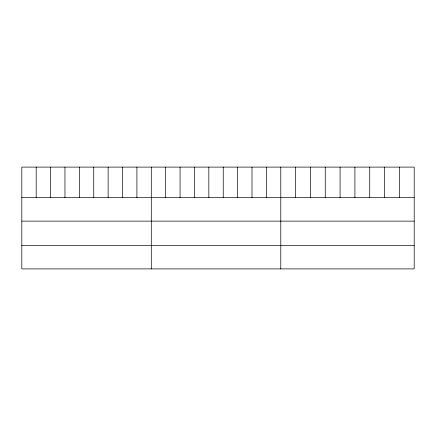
<?xml version="1.0" encoding="UTF-8"?>
<svg xmlns="http://www.w3.org/2000/svg" width="436" height="436" viewBox="0 0 436 436"><rect width="100%" height="100%" fill="white"/><g stroke="black" fill="none" stroke-linecap="round" stroke-linejoin="round"><path stroke-width="0.65" d="M414.2 197.601L414.2 268.898L21.8 268.898L21.8 167.102L414.2 167.102L414.2 197.601L21.8 197.601M21.8 221.128L414.2 221.128M21.8 245.37L414.2 245.37M399.376 167.102L399.376 197.601M384.552 167.102L384.552 197.601M369.728 167.102L369.728 197.601M354.904 167.102L354.904 197.601M340.08 167.102L340.08 197.601M325.256 167.102L325.256 197.601M310.432 167.102L310.432 197.601M295.608 167.102L295.608 197.601M280.784 167.102L280.784 268.898M266.396 167.102L266.396 197.601M252.008 167.102L252.008 197.601M237.62 167.102L237.62 197.601M223.232 167.102L223.232 197.601M208.844 167.102L208.844 197.601M194.456 167.102L194.456 197.601M180.068 167.102L180.068 197.601M165.68 167.102L165.68 197.601M151.292 167.102L151.292 268.898M136.904 167.102L136.904 197.601M122.516 167.102L122.516 197.601M108.128 167.102L108.128 197.601M93.74 167.102L93.74 197.601M79.352 167.102L79.352 197.601M64.964 167.102L64.964 197.601M50.576 167.102L50.576 197.601M36.188 167.102L36.188 197.601"/></g></svg>
